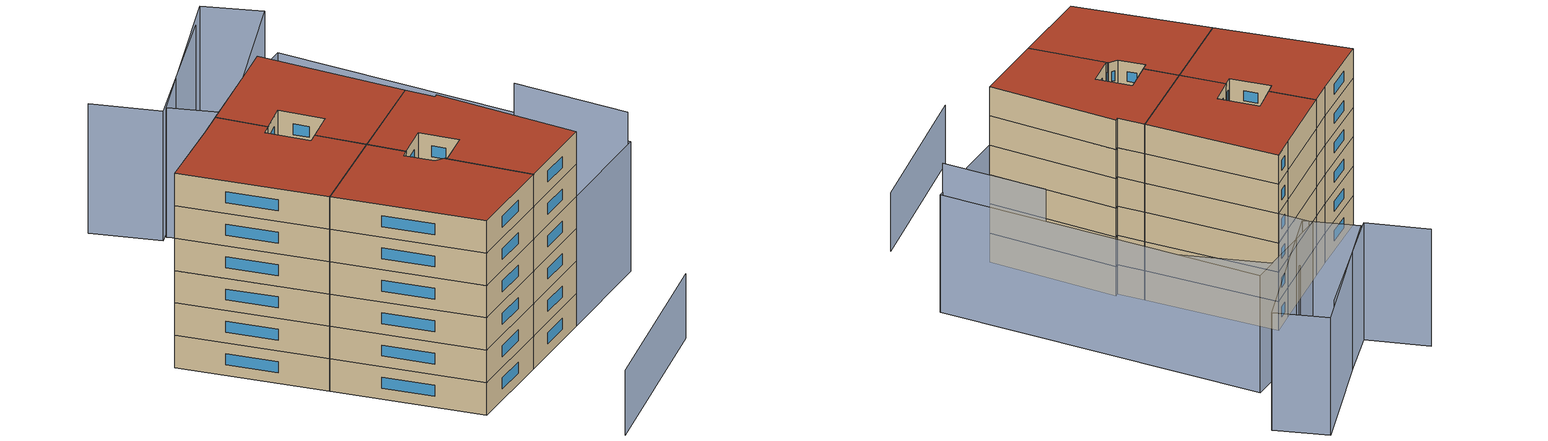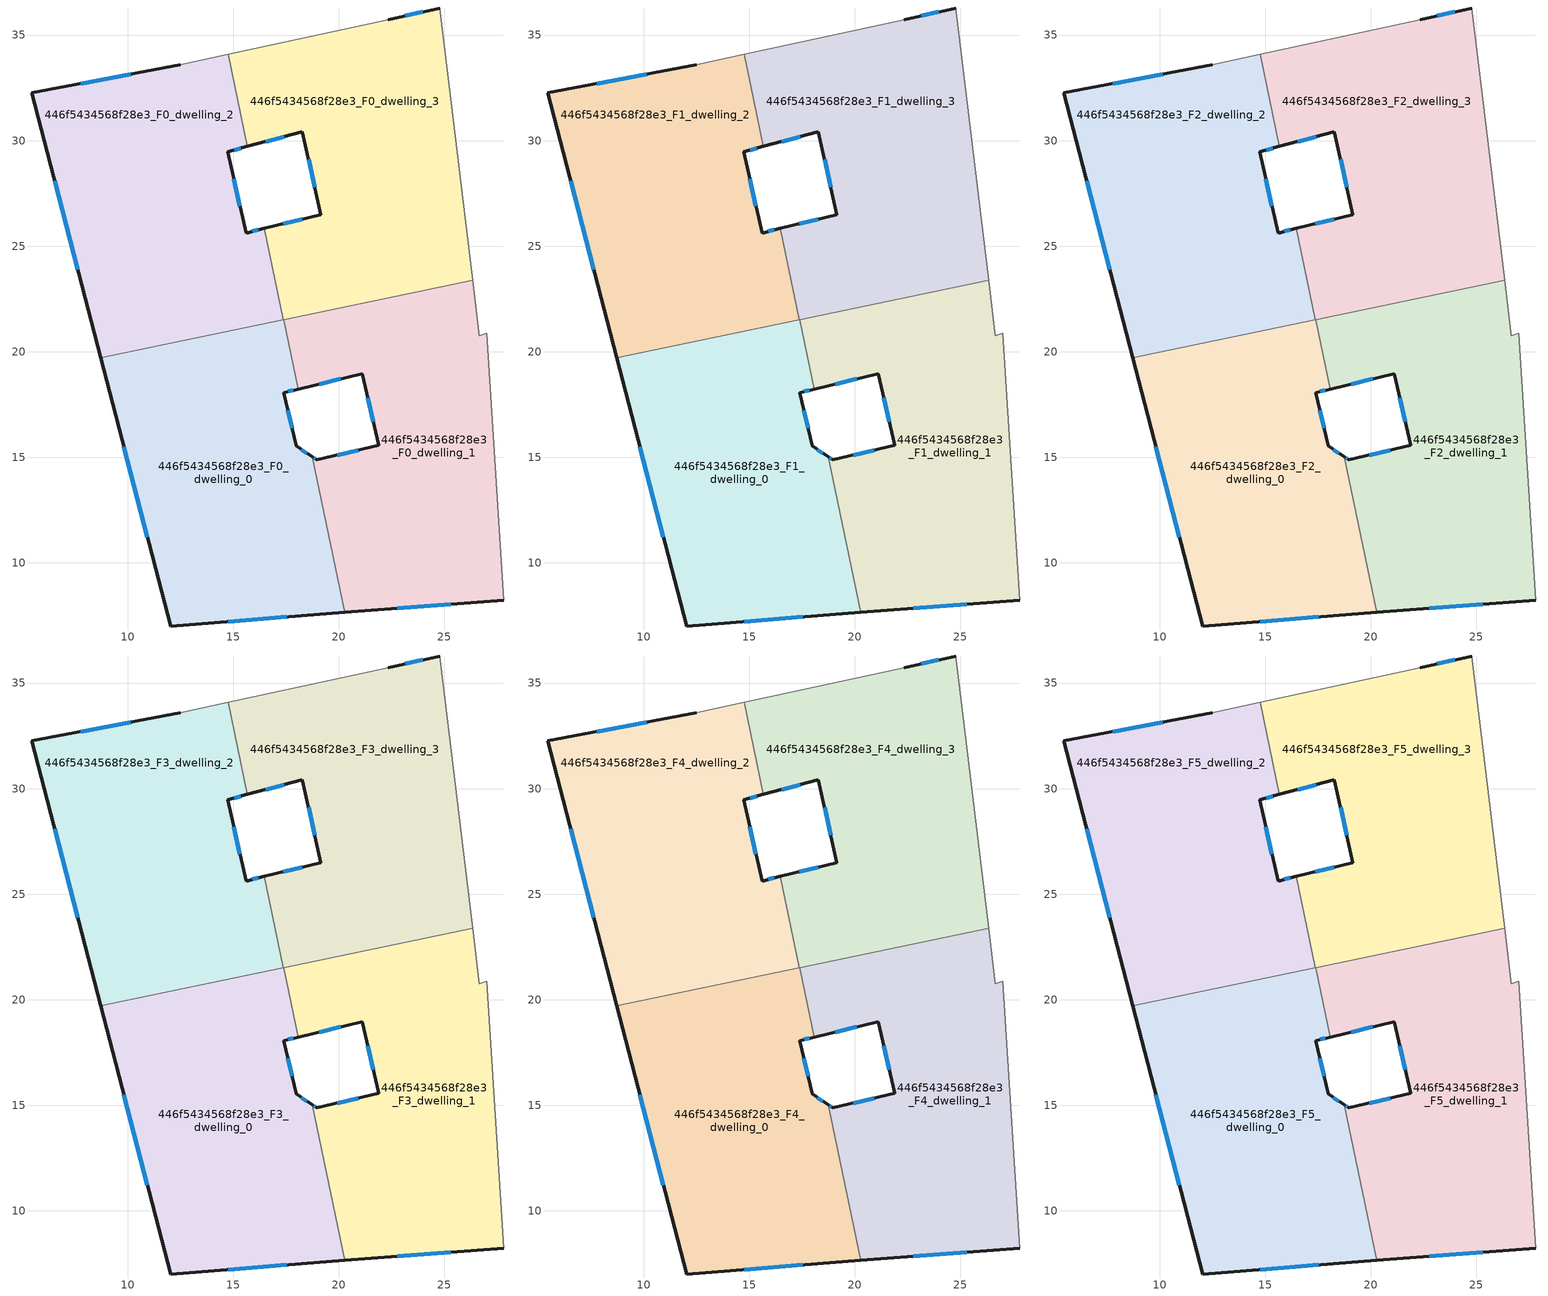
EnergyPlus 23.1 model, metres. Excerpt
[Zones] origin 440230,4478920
446f5434568f28e3_F0_dwelling_0
 floor ground (EU_floor_Construction): 17.38,21.52 18.07,18.22 17.38,18.06 17.98,15.54 18.73,15.02 20.27,7.64 12.03,7 8.72,19.72 z0
 wall outside (EU_wall_Construction): 18.73,15.02 17.98,15.54 17.38,18.06 18.07,18.22 / 8.72,19.72 12.03,7 20.27,7.64 z0:3
 wall to 446f5434568f28e3_F0_dwelling_1 (EU_wall_Construction): 18.07,18.22 17.38,21.52 / 20.27,7.64 18.73,15.02 z0:3
 wall to 446f5434568f28e3_F0_dwelling_2 (EU_wall_Construction): 17.37,21.52 8.72,19.72 z0:3
 wall to 446f5434568f28e3_F0_dwelling_3 (EU_wall_Construction): 17.37,21.52,1.5 17.38,21.52,0 17.37,21.52,0
 window (EU_Window_Construction): 17.61,18.11 17.84,18.17 / 17.78,16.37 17.58,17.22 / 18.48,15.19 18.23,15.36 / 14.76,7.21 17.53,7.43 / 9.81,15.5 10.93,11.22 z0.99:2.01
446f5434568f28e3_F0_dwelling_1
 floor ground (EU_floor_Construction): 26.33,23.38 26.65,20.76 27.01,20.87 27.81,8.23 20.27,7.64 18.73,15.02 18.95,14.87 21.88,15.56 21.1,18.95 18.07,18.22 17.38,21.52 z0
 wall outside (EU_wall_Construction): 18.73,15.02 18.95,14.87 / 18.07,18.22 21.1,18.95 21.88,15.56 18.95,14.87 / 20.27,7.64 27.81,8.23 z0:3
 wall adiabatic (EU_wall_Construction): 27.81,8.23 27.01,20.87 26.65,20.76 26.33,23.38 z0:3
 wall to 446f5434568f28e3_F0_dwelling_3 (EU_wall_Construction): 26.33,23.38 17.38,21.52 z0:3
 window (EU_Window_Construction): 18.8,14.97 18.88,14.92 / 20.91,15.33 19.92,15.1 / 21.36,17.83 21.62,16.68 / 19.07,18.47 20.09,18.71 / 22.77,7.84 25.31,8.04 z0.99:2.01
446f5434568f28e3_F0_dwelling_2
 floor ground (EU_floor_Construction): 14.76,34.09 15.66,29.72 14.72,29.47 15.6,25.62 16.47,25.84 17.37,21.52 8.72,19.72 5.45,32.26 12.47,33.6 z0
 wall outside (EU_wall_Construction): 16.47,25.84 15.6,25.62 14.72,29.47 15.66,29.72 / 12.47,33.6 5.45,32.26 8.72,19.72 z0:3
 wall adiabatic (EU_wall_Construction): 14.76,34.09 12.47,33.6 z0:3
 wall to 446f5434568f28e3_F0_dwelling_3 (EU_wall_Construction): 15.66,29.72 14.76,34.09 / 17.37,21.52 16.47,25.84 z0:3
 window (EU_Window_Construction): 15.03,29.55 15.35,29.64 / 15.31,26.9 15.01,28.2 / 16.18,25.77 15.89,25.69 / 6.53,28.1 7.63,23.88 / 10.15,33.15 7.78,32.71 z0.99:2.01
446f5434568f28e3_F0_dwelling_3
 floor ground (EU_floor_Construction): 24.77,36.28 26.33,23.38 17.37,21.52 16.47,25.84 19.14,26.49 18.28,30.42 15.66,29.72 14.76,34.09 22.34,35.74 z0
 wall outside (EU_wall_Construction): 15.66,29.72 18.28,30.42 19.14,26.49 16.47,25.84 / 24.77,36.28 22.34,35.74 z0:3
 wall adiabatic (EU_wall_Construction): 22.34,35.74 14.76,34.09 / 26.33,23.38 24.77,36.28 z0:3
 window (EU_Window_Construction): 18.26,26.28 17.36,26.06 / 18.56,29.12 18.85,27.8 / 16.53,29.95 17.41,30.19 / 23.97,36.1 23.14,35.92 z0.99:2.01
446f5434568f28e3_F1_dwelling_0
 floor to 446f5434568f28e3_F0_dwelling_0 (EU_floor_Construction): 17.38,21.52 18.07,18.22 17.38,18.06 17.98,15.54 18.73,15.02 20.27,7.64 12.03,7 8.72,19.72 z3
 wall outside (EU_wall_Construction): 18.73,15.02 17.98,15.54 17.38,18.06 18.07,18.22 / 8.72,19.72 12.03,7 20.27,7.64 z3:6
 wall to 446f5434568f28e3_F1_dwelling_1 (EU_wall_Construction): 18.07,18.22 17.38,21.52 / 20.27,7.64 18.73,15.02 z3:6
 wall to 446f5434568f28e3_F1_dwelling_2 (EU_wall_Construction): 17.37,21.52 8.72,19.72 z3:6
 wall to 446f5434568f28e3_F1_dwelling_3 (EU_wall_Construction): 17.37,21.52,4.5 17.38,21.52,3 17.37,21.52,3
 window (EU_Window_Construction): 17.61,18.11 17.84,18.17 / 17.78,16.37 17.58,17.22 / 18.48,15.19 18.23,15.36 / 14.76,7.21 17.53,7.43 / 9.81,15.5 10.93,11.22 z3.99:5.01
446f5434568f28e3_F1_dwelling_1
 floor to 446f5434568f28e3_F0_dwelling_1 (EU_floor_Construction): 26.33,23.38 26.65,20.76 27.01,20.87 27.81,8.23 20.27,7.64 18.73,15.02 18.95,14.87 21.88,15.56 21.1,18.95 18.07,18.22 17.38,21.52 z3
 wall outside (EU_wall_Construction): 18.73,15.02 18.95,14.87 / 18.07,18.22 21.1,18.95 21.88,15.56 18.95,14.87 / 20.27,7.64 27.81,8.23 z3:6
 wall adiabatic (EU_wall_Construction): 27.81,8.23 27.01,20.87 26.65,20.76 26.33,23.38 z3:6
 wall to 446f5434568f28e3_F1_dwelling_3 (EU_wall_Construction): 26.33,23.38 17.38,21.52 z3:6
 window (EU_Window_Construction): 18.8,14.97 18.88,14.92 / 20.91,15.33 19.92,15.1 / 21.36,17.83 21.62,16.68 / 19.07,18.47 20.09,18.71 / 22.77,7.84 25.31,8.04 z3.99:5.01
446f5434568f28e3_F1_dwelling_2
 floor to 446f5434568f28e3_F0_dwelling_2 (EU_floor_Construction): 14.76,34.09 15.66,29.72 14.72,29.47 15.6,25.62 16.47,25.84 17.37,21.52 8.72,19.72 5.45,32.26 12.47,33.6 z3
 wall outside (EU_wall_Construction): 16.47,25.84 15.6,25.62 14.72,29.47 15.66,29.72 / 12.47,33.6 5.45,32.26 8.72,19.72 z3:6
 wall adiabatic (EU_wall_Construction): 14.76,34.09 12.47,33.6 z3:6
 wall to 446f5434568f28e3_F1_dwelling_3 (EU_wall_Construction): 15.66,29.72 14.76,34.09 / 17.37,21.52 16.47,25.84 z3:6
 window (EU_Window_Construction): 15.03,29.55 15.35,29.64 / 15.31,26.9 15.01,28.2 / 16.18,25.77 15.89,25.69 / 6.53,28.1 7.63,23.88 / 10.15,33.15 7.78,32.71 z3.99:5.01
446f5434568f28e3_F1_dwelling_3
 floor to 446f5434568f28e3_F0_dwelling_3 (EU_floor_Construction): 24.77,36.28 26.33,23.38 17.37,21.52 16.47,25.84 19.14,26.49 18.28,30.42 15.66,29.72 14.76,34.09 22.34,35.74 z3
 wall outside (EU_wall_Construction): 15.66,29.72 18.28,30.42 19.14,26.49 16.47,25.84 / 24.77,36.28 22.34,35.74 z3:6
 wall adiabatic (EU_wall_Construction): 22.34,35.74 14.76,34.09 / 26.33,23.38 24.77,36.28 z3:6
 window (EU_Window_Construction): 18.26,26.28 17.36,26.06 / 18.56,29.12 18.85,27.8 / 16.53,29.95 17.41,30.19 / 23.97,36.1 23.14,35.92 z3.99:5.01
446f5434568f28e3_F2_dwelling_0
 floor to 446f5434568f28e3_F1_dwelling_0 (EU_floor_Construction): 17.38,21.52 18.07,18.22 17.38,18.06 17.98,15.54 18.73,15.02 20.27,7.64 12.03,7 8.72,19.72 z6
 wall outside (EU_wall_Construction): 18.73,15.02 17.98,15.54 17.38,18.06 18.07,18.22 / 8.72,19.72 12.03,7 20.27,7.64 z6:9
 wall to 446f5434568f28e3_F2_dwelling_1 (EU_wall_Construction): 18.07,18.22 17.38,21.52 / 20.27,7.64 18.73,15.02 z6:9
 wall to 446f5434568f28e3_F2_dwelling_2 (EU_wall_Construction): 17.37,21.52 8.72,19.72 z6:9
 wall to 446f5434568f28e3_F2_dwelling_3 (EU_wall_Construction): 17.37,21.52,7.5 17.38,21.52,6 17.37,21.52,6
 window (EU_Window_Construction): 17.61,18.11 17.84,18.17 / 17.78,16.37 17.58,17.22 / 18.48,15.19 18.23,15.36 / 14.76,7.21 17.53,7.43 / 9.81,15.5 10.93,11.22 z6.99:8.01
446f5434568f28e3_F2_dwelling_1
 floor to 446f5434568f28e3_F1_dwelling_1 (EU_floor_Construction): 26.33,23.38 26.65,20.76 27.01,20.87 27.81,8.23 20.27,7.64 18.73,15.02 18.95,14.87 21.88,15.56 21.1,18.95 18.07,18.22 17.38,21.52 z6
 wall outside (EU_wall_Construction): 18.73,15.02 18.95,14.87 / 18.07,18.22 21.1,18.95 21.88,15.56 18.95,14.87 / 20.27,7.64 27.81,8.23 z6:9
 wall adiabatic (EU_wall_Construction): 27.81,8.23 27.01,20.87 26.65,20.76 26.33,23.38 z6:9
 wall to 446f5434568f28e3_F2_dwelling_3 (EU_wall_Construction): 26.33,23.38 17.38,21.52 z6:9
 window (EU_Window_Construction): 18.8,14.97 18.88,14.92 / 20.91,15.33 19.92,15.1 / 21.36,17.83 21.62,16.68 / 19.07,18.47 20.09,18.71 / 22.77,7.84 25.31,8.04 z6.99:8.01
446f5434568f28e3_F2_dwelling_2
 floor to 446f5434568f28e3_F1_dwelling_2 (EU_floor_Construction): 14.76,34.09 15.66,29.72 14.72,29.47 15.6,25.62 16.47,25.84 17.37,21.52 8.72,19.72 5.45,32.26 12.47,33.6 z6
 wall outside (EU_wall_Construction): 16.47,25.84 15.6,25.62 14.72,29.47 15.66,29.72 / 12.47,33.6 5.45,32.26 8.72,19.72 z6:9
 wall adiabatic (EU_wall_Construction): 14.76,34.09 12.47,33.6 z6:9
 wall to 446f5434568f28e3_F2_dwelling_3 (EU_wall_Construction): 15.66,29.72 14.76,34.09 / 17.37,21.52 16.47,25.84 z6:9
 window (EU_Window_Construction): 15.03,29.55 15.35,29.64 / 15.31,26.9 15.01,28.2 / 16.18,25.77 15.89,25.69 / 6.53,28.1 7.63,23.88 / 10.15,33.15 7.78,32.71 z6.99:8.01
446f5434568f28e3_F2_dwelling_3
 floor to 446f5434568f28e3_F1_dwelling_3 (EU_floor_Construction): 24.77,36.28 26.33,23.38 17.37,21.52 16.47,25.84 19.14,26.49 18.28,30.42 15.66,29.72 14.76,34.09 22.34,35.74 z6
 wall outside (EU_wall_Construction): 15.66,29.72 18.28,30.42 19.14,26.49 16.47,25.84 / 24.77,36.28 22.34,35.74 z6:9
 wall adiabatic (EU_wall_Construction): 22.34,35.74 14.76,34.09 / 26.33,23.38 24.77,36.28 z6:9
 window (EU_Window_Construction): 18.26,26.28 17.36,26.06 / 18.56,29.12 18.85,27.8 / 16.53,29.95 17.41,30.19 / 23.97,36.1 23.14,35.92 z6.99:8.01
446f5434568f28e3_F3_dwelling_0
 floor to 446f5434568f28e3_F2_dwelling_0 (EU_floor_Construction): 17.38,21.52 18.07,18.22 17.38,18.06 17.98,15.54 18.73,15.02 20.27,7.64 12.03,7 8.72,19.72 z9
 wall outside (EU_wall_Construction): 18.73,15.02 17.98,15.54 17.38,18.06 18.07,18.22 / 8.72,19.72 12.03,7 20.27,7.64 z9:12
 wall to 446f5434568f28e3_F3_dwelling_1 (EU_wall_Construction): 18.07,18.22 17.38,21.52 / 20.27,7.64 18.73,15.02 z9:12
 wall to 446f5434568f28e3_F3_dwelling_2 (EU_wall_Construction): 17.37,21.52 8.72,19.72 z9:12
 wall to 446f5434568f28e3_F3_dwelling_3 (EU_wall_Construction): 17.37,21.52,10.5 17.38,21.52,9 17.37,21.52,9
 window (EU_Window_Construction): 17.61,18.11 17.84,18.17 / 17.78,16.37 17.58,17.22 / 18.48,15.19 18.23,15.36 / 14.76,7.21 17.53,7.43 / 9.81,15.5 10.93,11.22 z9.99:11.01
446f5434568f28e3_F3_dwelling_1
 floor to 446f5434568f28e3_F2_dwelling_1 (EU_floor_Construction): 26.33,23.38 26.65,20.76 27.01,20.87 27.81,8.23 20.27,7.64 18.73,15.02 18.95,14.87 21.88,15.56 21.1,18.95 18.07,18.22 17.38,21.52 z9
 wall outside (EU_wall_Construction): 18.73,15.02 18.95,14.87 / 18.07,18.22 21.1,18.95 21.88,15.56 18.95,14.87 / 20.27,7.64 27.81,8.23 z9:12
 wall adiabatic (EU_wall_Construction): 27.81,8.23 27.01,20.87 26.65,20.76 26.33,23.38 z9:12
 wall to 446f5434568f28e3_F3_dwelling_3 (EU_wall_Construction): 26.33,23.38 17.38,21.52 z9:12
 window (EU_Window_Construction): 18.8,14.97 18.88,14.92 / 20.91,15.33 19.92,15.1 / 21.36,17.83 21.62,16.68 / 19.07,18.47 20.09,18.71 / 22.77,7.84 25.31,8.04 z9.99:11.01
446f5434568f28e3_F3_dwelling_2
 floor to 446f5434568f28e3_F2_dwelling_2 (EU_floor_Construction): 14.76,34.09 15.66,29.72 14.72,29.47 15.6,25.62 16.47,25.84 17.37,21.52 8.72,19.72 5.45,32.26 12.47,33.6 z9
 wall outside (EU_wall_Construction): 16.47,25.84 15.6,25.62 14.72,29.47 15.66,29.72 / 12.47,33.6 5.45,32.26 8.72,19.72 z9:12
 wall adiabatic (EU_wall_Construction): 14.76,34.09 12.47,33.6 z9:12
 wall to 446f5434568f28e3_F3_dwelling_3 (EU_wall_Construction): 15.66,29.72 14.76,34.09 / 17.37,21.52 16.47,25.84 z9:12
 window (EU_Window_Construction): 15.03,29.55 15.35,29.64 / 15.31,26.9 15.01,28.2 / 16.18,25.77 15.89,25.69 / 6.53,28.1 7.63,23.88 / 10.15,33.15 7.78,32.71 z9.99:11.01
446f5434568f28e3_F3_dwelling_3
 floor to 446f5434568f28e3_F2_dwelling_3 (EU_floor_Construction): 24.77,36.28 26.33,23.38 17.37,21.52 16.47,25.84 19.14,26.49 18.28,30.42 15.66,29.72 14.76,34.09 22.34,35.74 z9
 wall outside (EU_wall_Construction): 15.66,29.72 18.28,30.42 19.14,26.49 16.47,25.84 / 24.77,36.28 22.34,35.74 z9:12
 wall adiabatic (EU_wall_Construction): 22.34,35.74 14.76,34.09 / 26.33,23.38 24.77,36.28 z9:12
 window (EU_Window_Construction): 18.26,26.28 17.36,26.06 / 18.56,29.12 18.85,27.8 / 16.53,29.95 17.41,30.19 / 23.97,36.1 23.14,35.92 z9.99:11.01
446f5434568f28e3_F4_dwelling_0
 floor to 446f5434568f28e3_F3_dwelling_0 (EU_floor_Construction): 17.38,21.52 18.07,18.22 17.38,18.06 17.98,15.54 18.73,15.02 20.27,7.64 12.03,7 8.72,19.72 z12
 wall outside (EU_wall_Construction): 18.73,15.02 17.98,15.54 17.38,18.06 18.07,18.22 / 8.72,19.72 12.03,7 20.27,7.64 z12:15
 wall to 446f5434568f28e3_F4_dwelling_1 (EU_wall_Construction): 18.07,18.22 17.38,21.52 / 20.27,7.64 18.73,15.02 z12:15
 wall to 446f5434568f28e3_F4_dwelling_2 (EU_wall_Construction): 17.37,21.52 8.72,19.72 z12:15
 wall to 446f5434568f28e3_F4_dwelling_3 (EU_wall_Construction): 17.37,21.52,13.5 17.38,21.52,12 17.37,21.52,12
 window (EU_Window_Construction): 17.61,18.11 17.84,18.17 / 17.78,16.37 17.58,17.22 / 18.48,15.19 18.23,15.36 / 14.76,7.21 17.53,7.43 / 9.81,15.5 10.93,11.22 z12.99:14.01
446f5434568f28e3_F4_dwelling_1
 floor to 446f5434568f28e3_F3_dwelling_1 (EU_floor_Construction): 26.33,23.38 26.65,20.76 27.01,20.87 27.81,8.23 20.27,7.64 18.73,15.02 18.95,14.87 21.88,15.56 21.1,18.95 18.07,18.22 17.38,21.52 z12
 wall outside (EU_wall_Construction): 18.73,15.02 18.95,14.87 / 18.07,18.22 21.1,18.95 21.88,15.56 18.95,14.87 / 20.27,7.64 27.81,8.23 z12:15
 wall adiabatic (EU_wall_Construction): 27.81,8.23 27.01,20.87 26.65,20.76 26.33,23.38 z12:15
 wall to 446f5434568f28e3_F4_dwelling_3 (EU_wall_Construction): 26.33,23.38 17.38,21.52 z12:15
 window (EU_Window_Construction): 18.8,14.97 18.88,14.92 / 20.91,15.33 19.92,15.1 / 21.36,17.83 21.62,16.68 / 19.07,18.47 20.09,18.71 / 22.77,7.84 25.31,8.04 z12.99:14.01
446f5434568f28e3_F4_dwelling_2
 floor to 446f5434568f28e3_F3_dwelling_2 (EU_floor_Construction): 14.76,34.09 15.66,29.72 14.72,29.47 15.6,25.62 16.47,25.84 17.37,21.52 8.72,19.72 5.45,32.26 12.47,33.6 z12
 wall outside (EU_wall_Construction): 16.47,25.84 15.6,25.62 14.72,29.47 15.66,29.72 / 12.47,33.6 5.45,32.26 8.72,19.72 z12:15
 wall adiabatic (EU_wall_Construction): 14.76,34.09 12.47,33.6 z12:15
 wall to 446f5434568f28e3_F4_dwelling_3 (EU_wall_Construction): 15.66,29.72 14.76,34.09 / 17.37,21.52 16.47,25.84 z12:15
 window (EU_Window_Construction): 15.03,29.55 15.35,29.64 / 15.31,26.9 15.01,28.2 / 16.18,25.77 15.89,25.69 / 6.53,28.1 7.63,23.88 / 10.15,33.15 7.78,32.71 z12.99:14.01
446f5434568f28e3_F4_dwelling_3
 floor to 446f5434568f28e3_F3_dwelling_3 (EU_floor_Construction): 24.77,36.28 26.33,23.38 17.37,21.52 16.47,25.84 19.14,26.49 18.28,30.42 15.66,29.72 14.76,34.09 22.34,35.74 z12
 wall outside (EU_wall_Construction): 15.66,29.72 18.28,30.42 19.14,26.49 16.47,25.84 / 24.77,36.28 22.34,35.74 z12:15
 wall adiabatic (EU_wall_Construction): 22.34,35.74 14.76,34.09 / 26.33,23.38 24.77,36.28 z12:15
 window (EU_Window_Construction): 18.26,26.28 17.36,26.06 / 18.56,29.12 18.85,27.8 / 16.53,29.95 17.41,30.19 / 23.97,36.1 23.14,35.92 z12.99:14.01
446f5434568f28e3_F5_dwelling_0
 floor to 446f5434568f28e3_F4_dwelling_0 (EU_floor_Construction): 17.38,21.52 18.07,18.22 17.38,18.06 17.98,15.54 18.73,15.02 20.27,7.64 12.03,7 8.72,19.72 z15
 wall outside (EU_wall_Construction): 18.73,15.02 17.98,15.54 17.38,18.06 18.07,18.22 / 8.72,19.72 12.03,7 20.27,7.64 z15:18
 wall to 446f5434568f28e3_F5_dwelling_1 (EU_wall_Construction): 18.07,18.22 17.38,21.52 / 20.27,7.64 18.73,15.02 z15:18
 wall to 446f5434568f28e3_F5_dwelling_2 (EU_wall_Construction): 17.37,21.52 8.72,19.72 z15:18
 wall to 446f5434568f28e3_F5_dwelling_3 (EU_wall_Construction): 17.37,21.52,16.5 17.38,21.52,15 17.37,21.52,15
 window (EU_Window_Construction): 17.61,18.11 17.84,18.17 / 17.78,16.37 17.58,17.22 / 18.48,15.19 18.23,15.36 / 14.76,7.21 17.53,7.43 / 9.81,15.5 10.93,11.22 z15.99:17.01
 roof outside (EU_roof_Construction): 20.27,7.64 18.73,15.02 17.98,15.54 17.38,18.06 18.07,18.22 17.38,21.52 8.72,19.72 12.03,7 z18
446f5434568f28e3_F5_dwelling_1
 floor to 446f5434568f28e3_F4_dwelling_1 (EU_floor_Construction): 26.33,23.38 26.65,20.76 27.01,20.87 27.81,8.23 20.27,7.64 18.73,15.02 18.95,14.87 21.88,15.56 21.1,18.95 18.07,18.22 17.38,21.52 z15
 wall outside (EU_wall_Construction): 18.73,15.02 18.95,14.87 / 18.07,18.22 21.1,18.95 21.88,15.56 18.95,14.87 / 20.27,7.64 27.81,8.23 z15:18
 wall adiabatic (EU_wall_Construction): 27.81,8.23 27.01,20.87 26.65,20.76 26.33,23.38 z15:18
 wall to 446f5434568f28e3_F5_dwelling_3 (EU_wall_Construction): 26.33,23.38 17.38,21.52 z15:18
 window (EU_Window_Construction): 18.8,14.97 18.88,14.92 / 20.91,15.33 19.92,15.1 / 21.36,17.83 21.62,16.68 / 19.07,18.47 20.09,18.71 / 22.77,7.84 25.31,8.04 z15.99:17.01
 roof outside (EU_roof_Construction): 27.81,8.23 27.01,20.87 26.65,20.76 26.33,23.38 17.38,21.52 18.07,18.22 21.1,18.95 21.88,15.56 18.95,14.87 18.73,15.02 20.27,7.64 z18
446f5434568f28e3_F5_dwelling_2
 floor to 446f5434568f28e3_F4_dwelling_2 (EU_floor_Construction): 14.76,34.09 15.66,29.72 14.72,29.47 15.6,25.62 16.47,25.84 17.37,21.52 8.72,19.72 5.45,32.26 12.47,33.6 z15
 wall outside (EU_wall_Construction): 16.47,25.84 15.6,25.62 14.72,29.47 15.66,29.72 / 12.47,33.6 5.45,32.26 8.72,19.72 z15:18
 wall adiabatic (EU_wall_Construction): 14.76,34.09 12.47,33.6 z15:18
 wall to 446f5434568f28e3_F5_dwelling_3 (EU_wall_Construction): 15.66,29.72 14.76,34.09 / 17.37,21.52 16.47,25.84 z15:18
 window (EU_Window_Construction): 15.03,29.55 15.35,29.64 / 15.31,26.9 15.01,28.2 / 16.18,25.77 15.89,25.69 / 6.53,28.1 7.63,23.88 / 10.15,33.15 7.78,32.71 z15.99:17.01
 roof outside (EU_roof_Construction): 17.37,21.52 16.47,25.84 15.6,25.62 14.72,29.47 15.66,29.72 14.76,34.09 12.47,33.6 5.45,32.26 8.72,19.72 z18
446f5434568f28e3_F5_dwelling_3
 floor to 446f5434568f28e3_F4_dwelling_3 (EU_floor_Construction): 24.77,36.28 26.33,23.38 17.37,21.52 16.47,25.84 19.14,26.49 18.28,30.42 15.66,29.72 14.76,34.09 22.34,35.74 z15
 wall outside (EU_wall_Construction): 15.66,29.72 18.28,30.42 19.14,26.49 16.47,25.84 / 24.77,36.28 22.34,35.74 z15:18
 wall adiabatic (EU_wall_Construction): 22.34,35.74 14.76,34.09 / 26.33,23.38 24.77,36.28 z15:18
 window (EU_Window_Construction): 18.26,26.28 17.36,26.06 / 18.56,29.12 18.85,27.8 / 16.53,29.95 17.41,30.19 / 23.97,36.1 23.14,35.92 z15.99:17.01
 roof outside (EU_roof_Construction): 26.33,23.38 24.77,36.28 22.34,35.74 14.76,34.09 15.66,29.72 18.28,30.42 19.14,26.49 16.47,25.84 17.37,21.52 z18
shading: 15.09,-4.11 30.66,-0.26 z0:6; 37,8.99 36.19,19.15 / 22.64,35.82 12.58,33.2 z0:15; 35.15,48.35 22.19,43.5 / 22.19,43.5 20.05,49.21 / 37.5,9.03 27.13,8.16 / 27.13,8.16 24.49,39.64 / 24.49,39.64 34.87,40.51 / 34.87,40.51 37.5,9.03 / 22.78,43.6 37.94,49.68 / 37.94,49.68 39.9,44.78 / 39.9,44.78 24.74,38.71 / 24.74,38.71 22.78,43.6 z0:12; 32.84,25.43 27.18,40 z0:9
[Building]
EU S2 Campaign: North Axis=0; Terrain=City; Solar Distribution=FullExterior
[Site:Location]
Madrid: Latitude=40.5; Longitude=-3.5; Time Zone=1; Elevation=609
[SizingPeriod:WeatherFileDays]
AnnualSizingPeriod: Begin Month=1; Begin Day of Month=1; End Month=12; End Day of Month=31; Day of Week for Start Day=Monday; Use Weather File Daylight Saving Period=No; Use Weather File Rain and Snow Indicators=No
[MATERIAL]
EU_InternalMass_Material: Roughness=MediumRough; Thickness=0.1; Conductivity=1; Density=1800; Specific Heat=900; Thermal Absorptance=0.9; Solar Absorptance=0.7; Visible Absorptance=0.7
[MATERIAL:NOMASS] Roughness=MediumRough; Thermal Absorptance=0.9; Solar Absorptance=0.7; Visible Absorptance=0.7
Name | Thermal Resistance
EU_wall_NoMass | 0.609216
EU_roof_NoMass | 0.513268
EU_floor_NoMass | 0.568163
[WINDOWMATERIAL:SIMPLEGLAZINGSYSTEM]
EU_Window_SimpleGlazing: UFactor=5.50606; Solar Heat Gain Coefficient=0.85; Visible Transmittance=0.85
[CONSTRUCTION]
EU_wall_Construction: EU_wall_NoMass
EU_roof_Construction: EU_roof_NoMass
EU_floor_Construction: EU_floor_NoMass
EU_InternalMass_Construction: EU_InternalMass_Material
EU_Window_Construction: EU_Window_SimpleGlazing
[ZONE] Type=1; Multiplier=1; Ceiling Height=autocalculate; Floor Area=autocalculate; Part of Total Floor Area=Yes
Name | Volume
446f5434568f28e3_F0_dwelling_0; 446f5434568f28e3_F1_dwelling_0; 446f5434568f28e3_F2_dwelling_0; 446f5434568f28e3_F3_dwelling_0; 446f5434568f28e3_F4_dwelling_0; 446f5434568f28e3_F5_dwelling_0 | 342.585
446f5434568f28e3_F0_dwelling_1; 446f5434568f28e3_F1_dwelling_1; 446f5434568f28e3_F2_dwelling_1; 446f5434568f28e3_F3_dwelling_1; 446f5434568f28e3_F4_dwelling_1; 446f5434568f28e3_F5_dwelling_1 | 342.582
446f5434568f28e3_F0_dwelling_2; 446f5434568f28e3_F1_dwelling_2; 446f5434568f28e3_F2_dwelling_2; 446f5434568f28e3_F3_dwelling_2; 446f5434568f28e3_F4_dwelling_2; 446f5434568f28e3_F5_dwelling_2 | 342.583
446f5434568f28e3_F0_dwelling_3; 446f5434568f28e3_F1_dwelling_3; 446f5434568f28e3_F2_dwelling_3; 446f5434568f28e3_F3_dwelling_3; 446f5434568f28e3_F4_dwelling_3; 446f5434568f28e3_F5_dwelling_3 | 342.594
[INTERNALMASS] Construction=EU_InternalMass_Construction
Name | Zone or ZoneList | Surface Area
446f5434568f28e3_F0_dwelling_0_EU_InternalMass | 446f5434568f28e3_F0_dwelling_0 | 114.195
446f5434568f28e3_F0_dwelling_1_EU_InternalMass | 446f5434568f28e3_F0_dwelling_1 | 114.194
446f5434568f28e3_F0_dwelling_2_EU_InternalMass | 446f5434568f28e3_F0_dwelling_2 | 114.195
446f5434568f28e3_F0_dwelling_3_EU_InternalMass | 446f5434568f28e3_F0_dwelling_3 | 114.198
446f5434568f28e3_F1_dwelling_0_EU_InternalMass | 446f5434568f28e3_F1_dwelling_0 | 114.195
446f5434568f28e3_F1_dwelling_1_EU_InternalMass | 446f5434568f28e3_F1_dwelling_1 | 114.194
446f5434568f28e3_F1_dwelling_2_EU_InternalMass | 446f5434568f28e3_F1_dwelling_2 | 114.195
446f5434568f28e3_F1_dwelling_3_EU_InternalMass | 446f5434568f28e3_F1_dwelling_3 | 114.198
446f5434568f28e3_F2_dwelling_0_EU_InternalMass | 446f5434568f28e3_F2_dwelling_0 | 114.195
446f5434568f28e3_F2_dwelling_1_EU_InternalMass | 446f5434568f28e3_F2_dwelling_1 | 114.194
446f5434568f28e3_F2_dwelling_2_EU_InternalMass | 446f5434568f28e3_F2_dwelling_2 | 114.195
446f5434568f28e3_F2_dwelling_3_EU_InternalMass | 446f5434568f28e3_F2_dwelling_3 | 114.198
446f5434568f28e3_F3_dwelling_0_EU_InternalMass | 446f5434568f28e3_F3_dwelling_0 | 114.195
446f5434568f28e3_F3_dwelling_1_EU_InternalMass | 446f5434568f28e3_F3_dwelling_1 | 114.194
446f5434568f28e3_F3_dwelling_2_EU_InternalMass | 446f5434568f28e3_F3_dwelling_2 | 114.195
446f5434568f28e3_F3_dwelling_3_EU_InternalMass | 446f5434568f28e3_F3_dwelling_3 | 114.198
446f5434568f28e3_F4_dwelling_0_EU_InternalMass | 446f5434568f28e3_F4_dwelling_0 | 114.195
446f5434568f28e3_F4_dwelling_1_EU_InternalMass | 446f5434568f28e3_F4_dwelling_1 | 114.194
446f5434568f28e3_F4_dwelling_2_EU_InternalMass | 446f5434568f28e3_F4_dwelling_2 | 114.195
446f5434568f28e3_F4_dwelling_3_EU_InternalMass | 446f5434568f28e3_F4_dwelling_3 | 114.198
446f5434568f28e3_F5_dwelling_0_EU_InternalMass | 446f5434568f28e3_F5_dwelling_0 | 114.195
446f5434568f28e3_F5_dwelling_1_EU_InternalMass | 446f5434568f28e3_F5_dwelling_1 | 114.194
446f5434568f28e3_F5_dwelling_2_EU_InternalMass | 446f5434568f28e3_F5_dwelling_2 | 114.195
446f5434568f28e3_F5_dwelling_3_EU_InternalMass | 446f5434568f28e3_F5_dwelling_3 | 114.198
[OTHEREQUIPMENT] Fuel Type=Electricity; Design Level Calculation Method=Watts/Area; Power per Zone Floor Area=1; Fraction Latent=0; Fraction Radiant=0; Fraction Lost=0; Carbon Dioxide Generation Rate=0; EndUse Subcategory=EU_Step8_InternalGains
Name | Zone or ZoneList or Space or SpaceList | Schedule
EU_Step8_InternalGain_446f5434568f28e3_F0_dwelling_0_f000 | 446f5434568f28e3_F0_dwelling_0 | EU_Step8_GainSchedule_446f5434568f28e3_F0_dwelling_0_f000
EU_Step8_InternalGain_446f5434568f28e3_F0_dwelling_1_f000 | 446f5434568f28e3_F0_dwelling_1 | EU_Step8_GainSchedule_446f5434568f28e3_F0_dwelling_1_f000
EU_Step8_InternalGain_446f5434568f28e3_F0_dwelling_2_f000 | 446f5434568f28e3_F0_dwelling_2 | EU_Step8_GainSchedule_446f5434568f28e3_F0_dwelling_2_f000
EU_Step8_InternalGain_446f5434568f28e3_F0_dwelling_3_f000 | 446f5434568f28e3_F0_dwelling_3 | EU_Step8_GainSchedule_446f5434568f28e3_F0_dwelling_3_f000
EU_Step8_InternalGain_446f5434568f28e3_F1_dwelling_0_f000 | 446f5434568f28e3_F1_dwelling_0 | EU_Step8_GainSchedule_446f5434568f28e3_F1_dwelling_0_f000
EU_Step8_InternalGain_446f5434568f28e3_F1_dwelling_1_f000 | 446f5434568f28e3_F1_dwelling_1 | EU_Step8_GainSchedule_446f5434568f28e3_F1_dwelling_1_f000
EU_Step8_InternalGain_446f5434568f28e3_F1_dwelling_2_f000 | 446f5434568f28e3_F1_dwelling_2 | EU_Step8_GainSchedule_446f5434568f28e3_F1_dwelling_2_f000
EU_Step8_InternalGain_446f5434568f28e3_F1_dwelling_3_f000 | 446f5434568f28e3_F1_dwelling_3 | EU_Step8_GainSchedule_446f5434568f28e3_F1_dwelling_3_f000
EU_Step8_InternalGain_446f5434568f28e3_F2_dwelling_0_f000 | 446f5434568f28e3_F2_dwelling_0 | EU_Step8_GainSchedule_446f5434568f28e3_F2_dwelling_0_f000
EU_Step8_InternalGain_446f5434568f28e3_F2_dwelling_1_f000 | 446f5434568f28e3_F2_dwelling_1 | EU_Step8_GainSchedule_446f5434568f28e3_F2_dwelling_1_f000
EU_Step8_InternalGain_446f5434568f28e3_F2_dwelling_2_f000 | 446f5434568f28e3_F2_dwelling_2 | EU_Step8_GainSchedule_446f5434568f28e3_F2_dwelling_2_f000
EU_Step8_InternalGain_446f5434568f28e3_F2_dwelling_3_f000 | 446f5434568f28e3_F2_dwelling_3 | EU_Step8_GainSchedule_446f5434568f28e3_F2_dwelling_3_f000
EU_Step8_InternalGain_446f5434568f28e3_F3_dwelling_0_f000 | 446f5434568f28e3_F3_dwelling_0 | EU_Step8_GainSchedule_446f5434568f28e3_F3_dwelling_0_f000
EU_Step8_InternalGain_446f5434568f28e3_F3_dwelling_1_f000 | 446f5434568f28e3_F3_dwelling_1 | EU_Step8_GainSchedule_446f5434568f28e3_F3_dwelling_1_f000
EU_Step8_InternalGain_446f5434568f28e3_F3_dwelling_2_f000 | 446f5434568f28e3_F3_dwelling_2 | EU_Step8_GainSchedule_446f5434568f28e3_F3_dwelling_2_f000
EU_Step8_InternalGain_446f5434568f28e3_F3_dwelling_3_f000 | 446f5434568f28e3_F3_dwelling_3 | EU_Step8_GainSchedule_446f5434568f28e3_F3_dwelling_3_f000
EU_Step8_InternalGain_446f5434568f28e3_F4_dwelling_0_f000 | 446f5434568f28e3_F4_dwelling_0 | EU_Step8_GainSchedule_446f5434568f28e3_F4_dwelling_0_f000
EU_Step8_InternalGain_446f5434568f28e3_F4_dwelling_1_f000 | 446f5434568f28e3_F4_dwelling_1 | EU_Step8_GainSchedule_446f5434568f28e3_F4_dwelling_1_f000
EU_Step8_InternalGain_446f5434568f28e3_F4_dwelling_2_f000 | 446f5434568f28e3_F4_dwelling_2 | EU_Step8_GainSchedule_446f5434568f28e3_F4_dwelling_2_f000
EU_Step8_InternalGain_446f5434568f28e3_F4_dwelling_3_f000 | 446f5434568f28e3_F4_dwelling_3 | EU_Step8_GainSchedule_446f5434568f28e3_F4_dwelling_3_f000
EU_Step8_InternalGain_446f5434568f28e3_F5_dwelling_0_f000 | 446f5434568f28e3_F5_dwelling_0 | EU_Step8_GainSchedule_446f5434568f28e3_F5_dwelling_0_f000
EU_Step8_InternalGain_446f5434568f28e3_F5_dwelling_1_f000 | 446f5434568f28e3_F5_dwelling_1 | EU_Step8_GainSchedule_446f5434568f28e3_F5_dwelling_1_f000
EU_Step8_InternalGain_446f5434568f28e3_F5_dwelling_2_f000 | 446f5434568f28e3_F5_dwelling_2 | EU_Step8_GainSchedule_446f5434568f28e3_F5_dwelling_2_f000
EU_Step8_InternalGain_446f5434568f28e3_F5_dwelling_3_f000 | 446f5434568f28e3_F5_dwelling_3 | EU_Step8_GainSchedule_446f5434568f28e3_F5_dwelling_3_f000
[ZONEVENTILATION:DESIGNFLOWRATE] Schedule=EU_AlwaysOn; Design Flow Rate Calculation Method=AirChanges/Hour; Air Changes per Hour=0.752966; Ventilation Type=Natural; Fan Pressure Rise=0; Fan Total Efficiency=1; Constant Term Coefficient=1; Temperature Term Coefficient=0; Velocity Term Coefficient=0; Velocity Squared Term Coefficient=0; Minimum Indoor Temperature=-100; Maximum Indoor Temperature=100; Delta Temperature=-100; Minimum Outdoor Temperature=-100; Maximum Outdoor Temperature=100; Maximum Wind Speed=40
Name | Zone or ZoneList or Space or SpaceList
EU_ConstantAir_446f5434568f28e3_F0_dwelling_0 | 446f5434568f28e3_F0_dwelling_0
EU_ConstantAir_446f5434568f28e3_F0_dwelling_1 | 446f5434568f28e3_F0_dwelling_1
EU_ConstantAir_446f5434568f28e3_F0_dwelling_2 | 446f5434568f28e3_F0_dwelling_2
EU_ConstantAir_446f5434568f28e3_F0_dwelling_3 | 446f5434568f28e3_F0_dwelling_3
EU_ConstantAir_446f5434568f28e3_F1_dwelling_0 | 446f5434568f28e3_F1_dwelling_0
EU_ConstantAir_446f5434568f28e3_F1_dwelling_1 | 446f5434568f28e3_F1_dwelling_1
EU_ConstantAir_446f5434568f28e3_F1_dwelling_2 | 446f5434568f28e3_F1_dwelling_2
EU_ConstantAir_446f5434568f28e3_F1_dwelling_3 | 446f5434568f28e3_F1_dwelling_3
EU_ConstantAir_446f5434568f28e3_F2_dwelling_0 | 446f5434568f28e3_F2_dwelling_0
EU_ConstantAir_446f5434568f28e3_F2_dwelling_1 | 446f5434568f28e3_F2_dwelling_1
EU_ConstantAir_446f5434568f28e3_F2_dwelling_2 | 446f5434568f28e3_F2_dwelling_2
EU_ConstantAir_446f5434568f28e3_F2_dwelling_3 | 446f5434568f28e3_F2_dwelling_3
EU_ConstantAir_446f5434568f28e3_F3_dwelling_0 | 446f5434568f28e3_F3_dwelling_0
EU_ConstantAir_446f5434568f28e3_F3_dwelling_1 | 446f5434568f28e3_F3_dwelling_1
EU_ConstantAir_446f5434568f28e3_F3_dwelling_2 | 446f5434568f28e3_F3_dwelling_2
EU_ConstantAir_446f5434568f28e3_F3_dwelling_3 | 446f5434568f28e3_F3_dwelling_3
EU_ConstantAir_446f5434568f28e3_F4_dwelling_0 | 446f5434568f28e3_F4_dwelling_0
EU_ConstantAir_446f5434568f28e3_F4_dwelling_1 | 446f5434568f28e3_F4_dwelling_1
EU_ConstantAir_446f5434568f28e3_F4_dwelling_2 | 446f5434568f28e3_F4_dwelling_2
EU_ConstantAir_446f5434568f28e3_F4_dwelling_3 | 446f5434568f28e3_F4_dwelling_3
EU_ConstantAir_446f5434568f28e3_F5_dwelling_0 | 446f5434568f28e3_F5_dwelling_0
EU_ConstantAir_446f5434568f28e3_F5_dwelling_1 | 446f5434568f28e3_F5_dwelling_1
EU_ConstantAir_446f5434568f28e3_F5_dwelling_2 | 446f5434568f28e3_F5_dwelling_2
EU_ConstantAir_446f5434568f28e3_F5_dwelling_3 | 446f5434568f28e3_F5_dwelling_3
[HVACTEMPLATE:THERMOSTAT] Constant Heating Setpoint=20; Constant Cooling Setpoint=50
EU_HeatOnly_446f5434568f28e3_F0_dwelling_0; EU_HeatOnly_446f5434568f28e3_F0_dwelling_1; EU_HeatOnly_446f5434568f28e3_F0_dwelling_2; EU_HeatOnly_446f5434568f28e3_F0_dwelling_3; EU_HeatOnly_446f5434568f28e3_F1_dwelling_0; EU_HeatOnly_446f5434568f28e3_F1_dwelling_1; EU_HeatOnly_446f5434568f28e3_F1_dwelling_2; EU_HeatOnly_446f5434568f28e3_F1_dwelling_3; EU_HeatOnly_446f5434568f28e3_F2_dwelling_0; EU_HeatOnly_446f5434568f28e3_F2_dwelling_1; EU_HeatOnly_446f5434568f28e3_F2_dwelling_2; EU_HeatOnly_446f5434568f28e3_F2_dwelling_3; EU_HeatOnly_446f5434568f28e3_F3_dwelling_0; EU_HeatOnly_446f5434568f28e3_F3_dwelling_1; EU_HeatOnly_446f5434568f28e3_F3_dwelling_2; EU_HeatOnly_446f5434568f28e3_F3_dwelling_3; EU_HeatOnly_446f5434568f28e3_F4_dwelling_0; EU_HeatOnly_446f5434568f28e3_F4_dwelling_1; EU_HeatOnly_446f5434568f28e3_F4_dwelling_2; EU_HeatOnly_446f5434568f28e3_F4_dwelling_3; EU_HeatOnly_446f5434568f28e3_F5_dwelling_0; EU_HeatOnly_446f5434568f28e3_F5_dwelling_1; EU_HeatOnly_446f5434568f28e3_F5_dwelling_2; EU_HeatOnly_446f5434568f28e3_F5_dwelling_3
[HVACTEMPLATE:ZONE:IDEALLOADSAIRSYSTEM] System Availability Schedule=EU_AlwaysOn; Maximum Heating Supply Air Temperature=50; Minimum Cooling Supply Air Temperature=13; Maximum Heating Supply Air Humidity Ratio=0.0156; Minimum Cooling Supply Air Humidity Ratio=0.0077; Heating Limit=NoLimit; Cooling Limit=NoLimit; Heating Availability Schedule=EU_AlwaysOn; Cooling Availability Schedule=EU_CoolingOff; Dehumidification Control Type=ConstantSensibleHeatRatio; Cooling Sensible Heat Ratio=0.7; Dehumidification Setpoint=60; Humidification Control Type=None; Humidification Setpoint=30; Outdoor Air Method=None; Outdoor Air Flow Rate per Person=0.00944; Outdoor Air Flow Rate per Zone Floor Area=0; Outdoor Air Flow Rate per Zone=0; Demand Controlled Ventilation Type=None; Outdoor Air Economizer Type=NoEconomizer; Heat Recovery Type=None; Sensible Heat Recovery Effectiveness=0.7; Latent Heat Recovery Effectiveness=0.65
Name | Template Thermostat
446f5434568f28e3_F0_dwelling_0 | EU_HeatOnly_446f5434568f28e3_F0_dwelling_0
446f5434568f28e3_F0_dwelling_1 | EU_HeatOnly_446f5434568f28e3_F0_dwelling_1
446f5434568f28e3_F0_dwelling_2 | EU_HeatOnly_446f5434568f28e3_F0_dwelling_2
446f5434568f28e3_F0_dwelling_3 | EU_HeatOnly_446f5434568f28e3_F0_dwelling_3
446f5434568f28e3_F1_dwelling_0 | EU_HeatOnly_446f5434568f28e3_F1_dwelling_0
446f5434568f28e3_F1_dwelling_1 | EU_HeatOnly_446f5434568f28e3_F1_dwelling_1
446f5434568f28e3_F1_dwelling_2 | EU_HeatOnly_446f5434568f28e3_F1_dwelling_2
446f5434568f28e3_F1_dwelling_3 | EU_HeatOnly_446f5434568f28e3_F1_dwelling_3
446f5434568f28e3_F2_dwelling_0 | EU_HeatOnly_446f5434568f28e3_F2_dwelling_0
446f5434568f28e3_F2_dwelling_1 | EU_HeatOnly_446f5434568f28e3_F2_dwelling_1
446f5434568f28e3_F2_dwelling_2 | EU_HeatOnly_446f5434568f28e3_F2_dwelling_2
446f5434568f28e3_F2_dwelling_3 | EU_HeatOnly_446f5434568f28e3_F2_dwelling_3
446f5434568f28e3_F3_dwelling_0 | EU_HeatOnly_446f5434568f28e3_F3_dwelling_0
446f5434568f28e3_F3_dwelling_1 | EU_HeatOnly_446f5434568f28e3_F3_dwelling_1
446f5434568f28e3_F3_dwelling_2 | EU_HeatOnly_446f5434568f28e3_F3_dwelling_2
446f5434568f28e3_F3_dwelling_3 | EU_HeatOnly_446f5434568f28e3_F3_dwelling_3
446f5434568f28e3_F4_dwelling_0 | EU_HeatOnly_446f5434568f28e3_F4_dwelling_0
446f5434568f28e3_F4_dwelling_1 | EU_HeatOnly_446f5434568f28e3_F4_dwelling_1
446f5434568f28e3_F4_dwelling_2 | EU_HeatOnly_446f5434568f28e3_F4_dwelling_2
446f5434568f28e3_F4_dwelling_3 | EU_HeatOnly_446f5434568f28e3_F4_dwelling_3
446f5434568f28e3_F5_dwelling_0 | EU_HeatOnly_446f5434568f28e3_F5_dwelling_0
446f5434568f28e3_F5_dwelling_1 | EU_HeatOnly_446f5434568f28e3_F5_dwelling_1
446f5434568f28e3_F5_dwelling_2 | EU_HeatOnly_446f5434568f28e3_F5_dwelling_2
446f5434568f28e3_F5_dwelling_3 | EU_HeatOnly_446f5434568f28e3_F5_dwelling_3
[SIZING:ZONE] Zone Cooling Design Supply Air Temperature Input Method=SupplyAirTemperature; Zone Cooling Design Supply Air Temperature=13; Zone Heating Design Supply Air Temperature Input Method=SupplyAirTemperature; Zone Heating Design Supply Air Temperature=50; Zone Cooling Design Supply Air Humidity Ratio=0.008; Zone Heating Design Supply Air Humidity Ratio=0.008; Cooling Design Air Flow Method=DesignDay; Cooling Design Air Flow Rate=0; Cooling Minimum Air Flow per Zone Floor Area=0.000762; Cooling Minimum Air Flow=0; Cooling Minimum Air Flow Fraction=0.2; Heating Design Air Flow Method=DesignDay; Heating Design Air Flow Rate=0; Heating Maximum Air Flow per Zone Floor Area=0.002032; Heating Maximum Air Flow=0.141576; Heating Maximum Air Flow Fraction=0.3; Account for Dedicated Outdoor Air System=No; Dedicated Outdoor Air System Control Strategy=NeutralSupplyAir; Dedicated Outdoor Air Low Setpoint Temperature for Design=autosize; Dedicated Outdoor Air High Setpoint Temperature for Design=autosize; Zone Load Sizing Method=Sensible Load Only No Latent Load; Zone Latent Cooling Design Supply Air Humidity Ratio Input Method=HumidityRatioDifference; Zone Cooling Design Supply Air Humidity Ratio Difference=0.005; Zone Latent Heating Design Supply Air Humidity Ratio Input Method=HumidityRatioDifference; Zone Humidification Design Supply Air Humidity Ratio Difference=0.005
446f5434568f28e3_F0_dwelling_0; 446f5434568f28e3_F0_dwelling_1; 446f5434568f28e3_F0_dwelling_2; 446f5434568f28e3_F0_dwelling_3; 446f5434568f28e3_F1_dwelling_0; 446f5434568f28e3_F1_dwelling_1; 446f5434568f28e3_F1_dwelling_2; 446f5434568f28e3_F1_dwelling_3; 446f5434568f28e3_F2_dwelling_0; 446f5434568f28e3_F2_dwelling_1; 446f5434568f28e3_F2_dwelling_2; 446f5434568f28e3_F2_dwelling_3; 446f5434568f28e3_F3_dwelling_0; 446f5434568f28e3_F3_dwelling_1; 446f5434568f28e3_F3_dwelling_2; 446f5434568f28e3_F3_dwelling_3; 446f5434568f28e3_F4_dwelling_0; 446f5434568f28e3_F4_dwelling_1; 446f5434568f28e3_F4_dwelling_2; 446f5434568f28e3_F4_dwelling_3; 446f5434568f28e3_F5_dwelling_0; 446f5434568f28e3_F5_dwelling_1; 446f5434568f28e3_F5_dwelling_2; 446f5434568f28e3_F5_dwelling_3
[SCHEDULE:CONSTANT]
Name | Hourly Value
EU_AlwaysOn | 1
EU_CoolingOff | 0
[SCHEDULE:FILE] Column Number=1; Rows to Skip at Top=0; Number of Hours of Data=8760; Column Separator=Comma; Interpolate to Timestep=No; Minutes per Item=60; Adjust Schedule for Daylight Savings=Yes
Name | File
EU_Step8_GainSchedule_446f5434568f28e3_F0_dwelling_0_f000 | ../../schedules/446f5434568f28e3/446f5434568f28e3_F0_dwelling_0_f000_gain.csv
EU_Step8_GainSchedule_446f5434568f28e3_F0_dwelling_1_f000 | ../../schedules/446f5434568f28e3/446f5434568f28e3_F0_dwelling_1_f000_gain.csv
EU_Step8_GainSchedule_446f5434568f28e3_F0_dwelling_2_f000 | ../../schedules/446f5434568f28e3/446f5434568f28e3_F0_dwelling_2_f000_gain.csv
EU_Step8_GainSchedule_446f5434568f28e3_F0_dwelling_3_f000 | ../../schedules/446f5434568f28e3/446f5434568f28e3_F0_dwelling_3_f000_gain.csv
EU_Step8_GainSchedule_446f5434568f28e3_F1_dwelling_0_f000 | ../../schedules/446f5434568f28e3/446f5434568f28e3_F1_dwelling_0_f000_gain.csv
EU_Step8_GainSchedule_446f5434568f28e3_F1_dwelling_1_f000 | ../../schedules/446f5434568f28e3/446f5434568f28e3_F1_dwelling_1_f000_gain.csv
EU_Step8_GainSchedule_446f5434568f28e3_F1_dwelling_2_f000 | ../../schedules/446f5434568f28e3/446f5434568f28e3_F1_dwelling_2_f000_gain.csv
EU_Step8_GainSchedule_446f5434568f28e3_F1_dwelling_3_f000 | ../../schedules/446f5434568f28e3/446f5434568f28e3_F1_dwelling_3_f000_gain.csv
EU_Step8_GainSchedule_446f5434568f28e3_F2_dwelling_0_f000 | ../../schedules/446f5434568f28e3/446f5434568f28e3_F2_dwelling_0_f000_gain.csv
EU_Step8_GainSchedule_446f5434568f28e3_F2_dwelling_1_f000 | ../../schedules/446f5434568f28e3/446f5434568f28e3_F2_dwelling_1_f000_gain.csv
EU_Step8_GainSchedule_446f5434568f28e3_F2_dwelling_2_f000 | ../../schedules/446f5434568f28e3/446f5434568f28e3_F2_dwelling_2_f000_gain.csv
EU_Step8_GainSchedule_446f5434568f28e3_F2_dwelling_3_f000 | ../../schedules/446f5434568f28e3/446f5434568f28e3_F2_dwelling_3_f000_gain.csv
EU_Step8_GainSchedule_446f5434568f28e3_F3_dwelling_0_f000 | ../../schedules/446f5434568f28e3/446f5434568f28e3_F3_dwelling_0_f000_gain.csv
EU_Step8_GainSchedule_446f5434568f28e3_F3_dwelling_1_f000 | ../../schedules/446f5434568f28e3/446f5434568f28e3_F3_dwelling_1_f000_gain.csv
EU_Step8_GainSchedule_446f5434568f28e3_F3_dwelling_2_f000 | ../../schedules/446f5434568f28e3/446f5434568f28e3_F3_dwelling_2_f000_gain.csv
EU_Step8_GainSchedule_446f5434568f28e3_F3_dwelling_3_f000 | ../../schedules/446f5434568f28e3/446f5434568f28e3_F3_dwelling_3_f000_gain.csv
EU_Step8_GainSchedule_446f5434568f28e3_F4_dwelling_0_f000 | ../../schedules/446f5434568f28e3/446f5434568f28e3_F4_dwelling_0_f000_gain.csv
EU_Step8_GainSchedule_446f5434568f28e3_F4_dwelling_1_f000 | ../../schedules/446f5434568f28e3/446f5434568f28e3_F4_dwelling_1_f000_gain.csv
EU_Step8_GainSchedule_446f5434568f28e3_F4_dwelling_2_f000 | ../../schedules/446f5434568f28e3/446f5434568f28e3_F4_dwelling_2_f000_gain.csv
EU_Step8_GainSchedule_446f5434568f28e3_F4_dwelling_3_f000 | ../../schedules/446f5434568f28e3/446f5434568f28e3_F4_dwelling_3_f000_gain.csv
EU_Step8_GainSchedule_446f5434568f28e3_F5_dwelling_0_f000 | ../../schedules/446f5434568f28e3/446f5434568f28e3_F5_dwelling_0_f000_gain.csv
EU_Step8_GainSchedule_446f5434568f28e3_F5_dwelling_1_f000 | ../../schedules/446f5434568f28e3/446f5434568f28e3_F5_dwelling_1_f000_gain.csv
EU_Step8_GainSchedule_446f5434568f28e3_F5_dwelling_2_f000 | ../../schedules/446f5434568f28e3/446f5434568f28e3_F5_dwelling_2_f000_gain.csv
EU_Step8_GainSchedule_446f5434568f28e3_F5_dwelling_3_f000 | ../../schedules/446f5434568f28e3/446f5434568f28e3_F5_dwelling_3_f000_gain.csv
